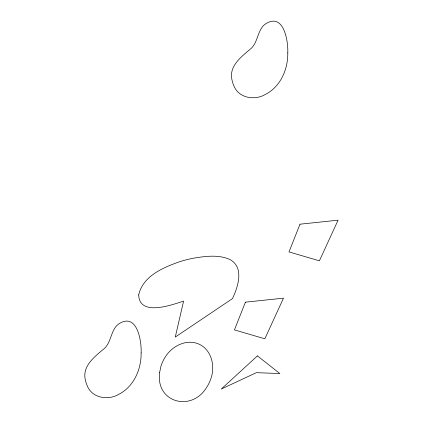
<?xml version="1.0" encoding="UTF-8"?>
<svg xmlns="http://www.w3.org/2000/svg" width="423" height="423" viewBox="0 0 423 423"><rect width="100%" height="100%" fill="white"/><g stroke="black" fill="none" stroke-linecap="round" stroke-linejoin="round"><path stroke-width="0.63" d="M138.712 294.942C139.405 316.938 172.066 304.782 183.587 301.123L175.27 337.062L232.412 298.654C238.027 287.011 244.515 267.347 229.89 259.505C218.485 254.382 205.467 256.222 193.533 258.183A122.3 119.492 15.7 0 0 179.764 261.678C163.32 267.426 142.815 276.055 138.712 294.942M141.129 352.861C141.404 369.263 133.79 386.791 118.62 394.41C107.934 400.74 91.712 398.022 87.096 385.422A26.205 25.607 15.7 0 1 85.42 380.187C81.919 366.804 93.795 357.324 102.815 349.773C110.763 344.052 110.334 333.261 116.209 326.207A17.946 17.533 15.7 0 1 119.312 323.558C137.242 312.549 141.668 341.139 141.129 352.861M287.783 52.938C288.058 69.335 280.444 86.863 265.274 94.482C254.588 100.811 238.366 98.094 233.75 85.494A26.205 25.607 15.7 0 1 232.074 80.259C228.573 66.876 240.444 57.396 249.47 49.845C257.417 44.124 256.983 33.332 262.863 26.279A17.946 17.533 15.7 0 1 265.967 23.63C283.891 12.621 288.322 41.216 287.783 52.938M159.672 372.314C155.326 402.532 191.376 412.303 206.487 387.632A38.572 37.684 15.7 0 0 211.257 377.506C215.138 365.477 211.363 349.837 199.164 344.211C186.918 338.58 172.489 345.744 165.636 356.436A38.572 37.684 15.7 0 0 160.867 366.561L159.672 372.314M245.419 302.175L234.437 329.892L264.835 338.802L283.495 298.162L245.419 302.175M299.992 224.195L289.009 251.912L319.407 260.827L338.067 220.182L299.992 224.195M257.422 355.891L221.24 389.06L256.38 372.658L279.867 373.562L257.422 355.891"/></g></svg>
